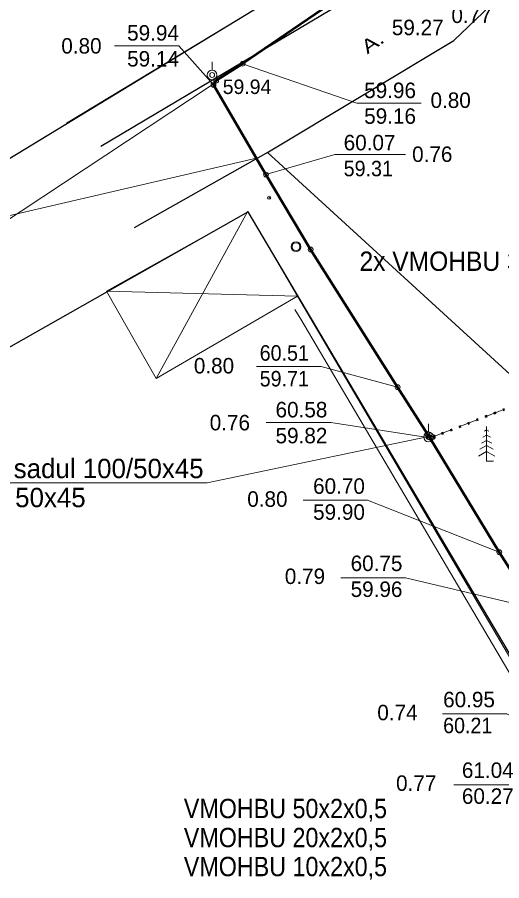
# Model space of a CAD drawing. Extents: x 641435 to 641903, y 6456666 to 6457201.
# Drawn here: x 641558.78 to 641583.82, y 6457045.66 to 6457090.28 of the extents above; entities that cross this region are included whole.
import ezdxf
from ezdxf.enums import TextEntityAlignment as Align

# ---------------------------------------------------------------- set-up
doc = ezdxf.new("R2010")
doc.units = 0
doc.header["$LTSCALE"] = 0.32
doc.header["$PDMODE"] = 32
doc.header["$PDSIZE"] = 0.16
doc.linetypes.add('DOTTED', pattern=[1.5, 0.3, -1.2])
doc.linetypes.add('MEDIUM_DASHED', pattern=[4.5, 3, -1.5])
for name, color, linetype, lineweight in [('17', 7, 'DOTTED', 53), ('2', 7, 'Continuous', 13), ('20', 7, 'Continuous', 13), ('26', 7, 'Continuous', 13), ('28', 7, 'Continuous', 13), ('30', 7, 'Continuous', 13), ('39', 7, 'Continuous', 13), ('40', 7, 'Continuous', 25), ('44', 7, 'Continuous', 13), ('61', 7, 'Continuous', 13), ('62', 7, 'Continuous', 13)]:
    doc.layers.add(name, color=color, linetype=linetype, lineweight=lineweight)
doc.layers.add('59', color=7, linetype='Continuous')

msp = doc.modelspace()

# ---------------------------------------------------------------- linework, layer by layer
at = {"layer": '17', "linetype": 'Continuous'}
msp.add_lwpolyline([(641578.02, 6457093.86), (641577.52, 6457092.72), (641570.43, 6457087.87), (641569.06, 6457087), (641568.92, 6457086.78), (641571.63, 6457082.15), (641573.94, 6457078.27), (641578.44, 6457071.16), (641579.98, 6457068.74), (641580.1, 6457068.55), (641583.69, 6457062.64), (641585.54, 6457059.72), (641588.51, 6457054.69), (641590.77, 6457051.12), (641592.15, 6457047.93), (641594.84, 6457043.88), (641602.3, 6457031.78), (641602.32, 6457031.77), (641604.33, 6457028.43), (641606.16, 6457025.36)], dxfattribs=at)
at = {"layer": '17', "linetype": 'Continuous', "lineweight": 13}
msp.add_lwpolyline([(641569.07, 6457087), (641568.85, 6457086.78), (641551.28, 6457075.18)], dxfattribs=at)
at = {"layer": '17'}
msp.add_lwpolyline([(641579.98, 6457068.74), (641580.26, 6457068.59), (641586.91, 6457071.17), (641592.31, 6457073.34), (641593.58, 6457073.87), (641594.44, 6457074.33), (641594.51, 6457075.08), (641593.97, 6457077.94), (641599.82, 6457082.63)], dxfattribs=at)
at = {"layer": '2'}
for p, q in [((641565.96, 6457071.61), (641570.69, 6457080.26)), ((641563.4, 6457076.12), (641573.27, 6457075.87))]:
    msp.add_line(p, q, dxfattribs=at)
msp.add_lwpolyline([(641563.4, 6457076.12), (641565.96, 6457071.61), (641573.27, 6457075.87), (641570.72, 6457080.23)], close=True, dxfattribs=at)
at = {"layer": '20'}
msp.add_circle((641571.8005, 6457080.9476), 0.0004, dxfattribs=at)
msp.add_arc((641571.8015, 6457080.9516), 0.0004, 179.93931, 0.0607, dxfattribs=at)
msp.add_point((641571.8, 6457080.95), dxfattribs=at)
at = {"layer": '26', "linetype": 'MEDIUM_DASHED'}
msp.add_lwpolyline([(641579.98, 6457068.74), (641580.26, 6457068.59), (641586.91, 6457071.17), (641592.31, 6457073.34), (641593.58, 6457073.87)], dxfattribs=at)
at = {"layer": '26'}
for radius in [0.25, 0.2]:
    msp.add_circle((641573.1868, 6457078.4191), radius, dxfattribs=at)
at = {"layer": '28'}
for points in [[(641564.18, 6457102.18), (641576.54, 6457095.98), (641574.92, 6457093.04), (641561.32, 6457084.8)], [(641573.27, 6457075.87), (641573.27, 6457075.87), (641573.27, 6457075.87), (641573.27, 6457075.87), (641590.53, 6457046.5), (641599.22, 6457032.25)]]:
    msp.add_lwpolyline(points, dxfattribs=at)
at = {"layer": '30', "lineweight": 25}
for points in [[(641563.1, 6457083.61), (641575.02, 6457090.69), (641577.53, 6457092.18), (641578.93, 6457092.99), (641579.43, 6457094.75), (641579.1, 6457096.08), (641578.23, 6457096.77), (641575.98, 6457098.17), (641578.13, 6457101.57), (641581.54, 6457100), (641583.29, 6457099.26), (641585.78, 6457099.36), (641588.39, 6457100.28), (641588.38, 6457100.16), (641588.38, 6457100.16), (641590.48, 6457101.36), (641625.75, 6457121.81)], [(641564.84, 6457079.42), (641571.76, 6457083.32), (641581.35, 6457089.08), (641584.76, 6457092.35), (641596.74, 6457101.17), (641597.4, 6457100.02)]]:
    msp.add_lwpolyline(points, dxfattribs=at)
at = {"layer": '30'}
msp.add_lwpolyline([(641571.7, 6457083.3), (641585.66, 6457070.52), (641594.26, 6457058.68), (641594.97, 6457057.55), (641595.77, 6457055.73), (641596.06, 6457054.53), (641596.23, 6457053.31), (641596.25, 6457052.13), (641595.91, 6457050.04), (641593.03, 6457048.13)], dxfattribs=at)
at = {"layer": '39'}
for p, q in [((641568.85, 6457087.54), (641568.85, 6457087.98)), ((641580.04, 6457068.83), (641580.04, 6457069.27))]:
    msp.add_line(p, q, dxfattribs=at)
for centre in [(641568.8512, 6457087.2909), (641580.0364, 6457068.5836)]:
    msp.add_circle(centre, 0.2512, dxfattribs=at)
at = {"layer": '40'}
for points in [[(641544.32, 6457112.08), (641533.52, 6457091.98), (641537.46, 6457090.34), (641550.29, 6457078.07), (641573.08, 6457091.94), (641575.33, 6457096.19)], [(641540.68, 6457063.18), (641482.39, 6457005.85), (641505.99, 6456985.6), (641516.19, 6456976.84), (641601.76, 6457027.78), (641570.72, 6457080.23)]]:
    msp.add_lwpolyline(points, close=True, dxfattribs=at)
at = {"layer": '44'}
for p, q in [((641583.04, 6457068.95), (641582.92, 6457068.89)), ((641583.04, 6457068.95), (641583.15, 6457068.89)), ((641583.04, 6457068.68), (641582.85, 6457068.58)), ((641583.04, 6457068.68), (641583.23, 6457068.58)), ((641583.04, 6457068.14), (641582.69, 6457067.95)), ((641583.04, 6457068.41), (641582.77, 6457068.26)), ((641583.04, 6457068.41), (641583.31, 6457068.26)), ((641583.04, 6457068.14), (641583.38, 6457067.95)), ((641583.04, 6457067.83), (641582.61, 6457067.59)), ((641583.04, 6457067.83), (641583.47, 6457067.59))]:
    msp.add_line(p, q, dxfattribs=at)
for points in [[(641598.18, 6457032.73), (641573.44, 6457074.68), (641573.12, 6457075.18)], [(641583.4, 6457067.33), (641583.04, 6457067.33), (641583.04, 6457069.13)]]:
    msp.add_lwpolyline(points, dxfattribs=at)
at = {"layer": '61'}
for points in [[(641568.92, 6457086.78), (641567.13, 6457088.8), (641563.8, 6457088.8)], [(641570.43, 6457087.87), (641576.33, 6457085.84), (641579.66, 6457085.84)], [(641571.14, 6457082.99), (641555.87, 6457079.45), (641543.96, 6457079.45)], [(641571.63, 6457082.15), (641575.19, 6457083.19), (641578.85, 6457083.19)], [(641578.44, 6457071.16), (641574.48, 6457072.23), (641571.15, 6457072.23)], [(641580.1, 6457068.55), (641574.99, 6457069.33), (641571.65, 6457069.33)], [(641580.2, 6457068.64), (641568.6, 6457066.21), (641555.76, 6457066.21)], [(641583.69, 6457062.64), (641576.89, 6457065.32), (641573.56, 6457065.32)], [(641585.54, 6457059.72), (641578.84, 6457061.31), (641575.5, 6457061.31)], [(641590.77, 6457051.12), (641584.09, 6457054.28), (641580.76, 6457054.28)], [(641592.15, 6457047.93), (641584.68, 6457050.62), (641581.35, 6457050.62)]]:
    msp.add_lwpolyline(points, dxfattribs=at)
at = {"layer": '62'}
for centre in [(641570.4284, 6457087.8738), (641568.8512, 6457087.2909), (641568.9247, 6457086.7808), (641569.0635, 6457086.9987), (641571.6328, 6457082.1452), (641573.9421, 6457078.2736), (641578.4412, 6457071.1604), (641579.98, 6457068.74), (641580.0364, 6457068.5836), (641580.0984, 6457068.5504), (641580.261, 6457068.5913), (641583.6923, 6457062.6365)]:
    msp.add_circle(centre, 0.125, dxfattribs=at)

# ---------------------------------------------------------------- texts
at = {"layer": '30', "width": 1.3}
msp.add_text('A.', height=0.7, rotation=35.885, dxfattribs=at).set_placement((641576.88, 6457088.35))
at = {"layer": '59'}
msp.add_text('59.94', height=0.75, dxfattribs=at).set_placement((641569.4, 6457086.31))
at = {"layer": '61'}
for s, p in [('0.77', (641583.3, 6457089.98)), ('0.80', (641563.14, 6457088.4)), ('0.80', (641582.22, 6457085.59)), ('0.76', (641581.27, 6457082.8)), ('0.80', (641569.99, 6457071.87)), ('0.76', (641570.81, 6457068.93)), ('0.80', (641572.75, 6457064.98)), ('0.79', (641574.69, 6457060.99)), ('0.74', (641579.47, 6457053.95)), ('0.77', (641580.44, 6457050.3))]:
    msp.add_text(s, height=0.8, dxfattribs=at).set_placement(p, align=Align.RIGHT)
for s, height, p in [('59.27', 0.8, (641578.14, 6457089.35)), ('59.94', 0.8, (641564.46, 6457089.07)), ('59.14', 0.8, (641564.46, 6457087.73)), ('59.96', 0.8, (641576.71, 6457086.1)), ('59.16', 0.8, (641576.71, 6457084.77)), ('60.07', 0.8, (641575.65, 6457083.4)), ('60.58', 0.8, (641572.13, 6457069.6)), ('59.82', 0.8, (641572.13, 6457068.26)), ('Nr.2 sadul 100/50x45', 1, (641555.7, 6457066.46)), ('60.70', 0.8, (641574.07, 6457065.65)), ('Põlv 50x45', 1, (641555.7, 6457064.96)), ('59.90', 0.8, (641574.07, 6457064.31)), ('60.75', 0.8, (641576.01, 6457061.66)), ('59.96', 0.8, (641576.01, 6457060.32)), ('60.95', 0.8, (641580.79, 6457054.62)), ('61.04', 0.8, (641581.76, 6457050.97)), ('60.27', 0.8, (641581.76, 6457049.63))]:
    msp.add_text(s, height=height, dxfattribs=at).set_placement(p)
for s, height, width, p in [('59.31', 0.8, 0.95, (641575.65, 6457082.06)), ('60.51', 0.8, 0.95, (641571.31, 6457072.53)), ('59.71', 0.8, 0.95, (641571.31, 6457071.2)), ('60.21', 0.8, 0.95, (641580.79, 6457053.28)), ('VMOHBU 50x2x0,5', 1, 0.9, (641567.39, 6457048.89)), ('VMOHBU 20x2x0,5', 1, 0.9, (641567.39, 6457047.39)), ('VMOHBU 10x2x0,5', 1, 0.9, (641567.39, 6457045.89))]:
    msp.add_text(s, height=height, dxfattribs=dict(at, width=width)).set_placement(p)
at = {"layer": '61', "width": 0.95}
msp.add_text('2x VMOHBU 3x2x0,5', height=1, dxfattribs=at).set_placement((641588.54, 6457077.17), align=Align.RIGHT)

doc.saveas('drawing.dxf')
